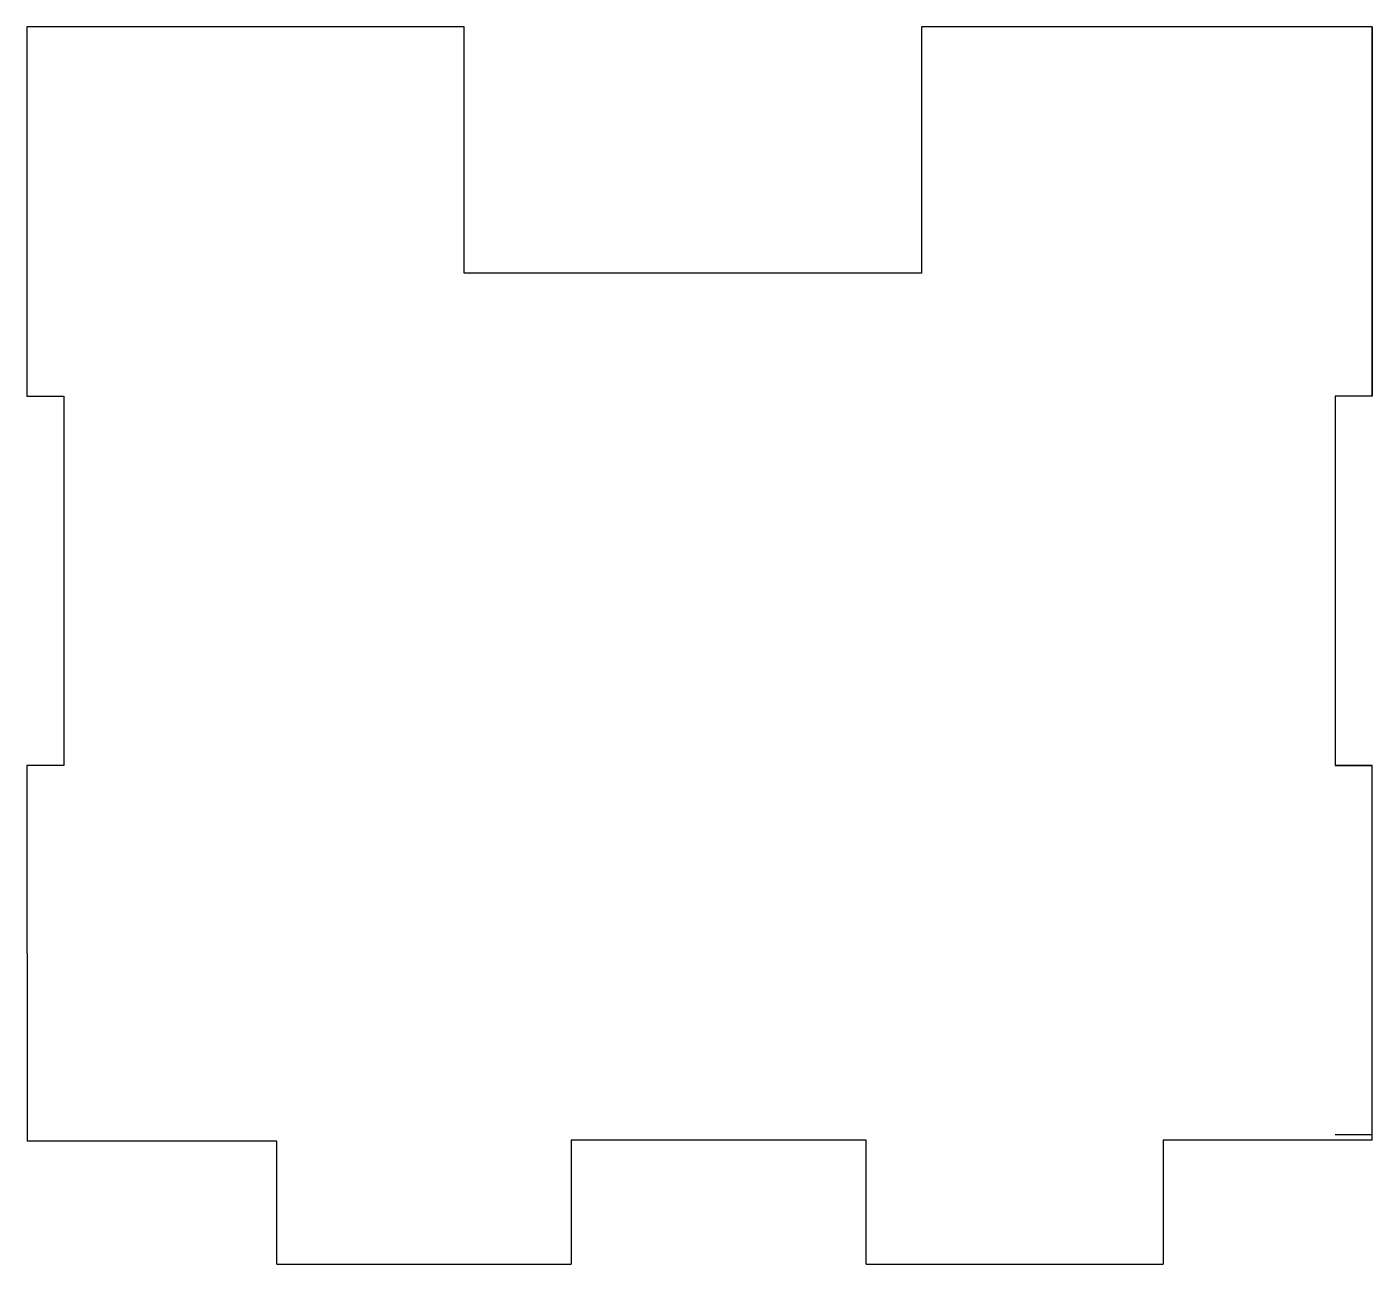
# Model space of a CAD drawing. Header units: millimetres. Extents: x -116 to -7, y 0 to 101.
import ezdxf

# ---------------------------------------------------------------- set-up
doc = ezdxf.new("R2010")
doc.units = ezdxf.units.MM
doc.layers.get('0').update_dxf_attribs({"linetype": 'CONTINUOUS'})

msp = doc.modelspace()

# ---------------------------------------------------------------- linework, layer by layer
for p, q in [((-116.27, 100.52), (-116.27, 70.52)), ((-80.74, 100.52), (-116.27, 100.52)), ((-80.74, 80.52), (-80.74, 100.52)), ((-43.6, 100.52), (-43.6, 80.52)), ((-7, 100.52), (-43.6, 100.52)), ((-7, 100.52), (-10, 100.52)), ((-7, 100.52), (-7, 70.52)), ((-7, 70.52), (-7, 100.52)), ((-43.6, 80.52), (-80.74, 80.52)), ((-116.27, 70.52), (-113.27, 70.52)), ((-113.27, 70.52), (-113.27, 40.52)), ((-7, 70.52), (-10, 70.52)), ((-10, 70.52), (-10, 40.52)), ((-113.27, 40.52), (-116.27, 40.52)), ((-116.27, 40.52), (-116.26, 10)), ((-7, 40.52), (-10, 40.52)), ((-10, 40.52), (-7, 40.52)), ((-7, 10.52), (-7, 40.52)), ((-7, 10.07), (-7, 40.52)), ((-95.98, 10), (-116.26, 10)), ((-95.98, 0), (-95.98, 10)), ((-48.09, 10.07), (-72.05, 10.07)), ((-72.05, 10.07), (-72.05, 0)), ((-48.09, 0), (-48.09, 10.07)), ((-7, 10.07), (-23.97, 10.07)), ((-23.97, 10.07), (-23.97, 0)), ((-10, 10.52), (-7, 10.52)), ((-95.98, 0), (-72.05, 0)), ((-48.09, 0), (-23.97, 0))]:
    msp.add_line(p, q)

doc.saveas('drawing.dxf')
